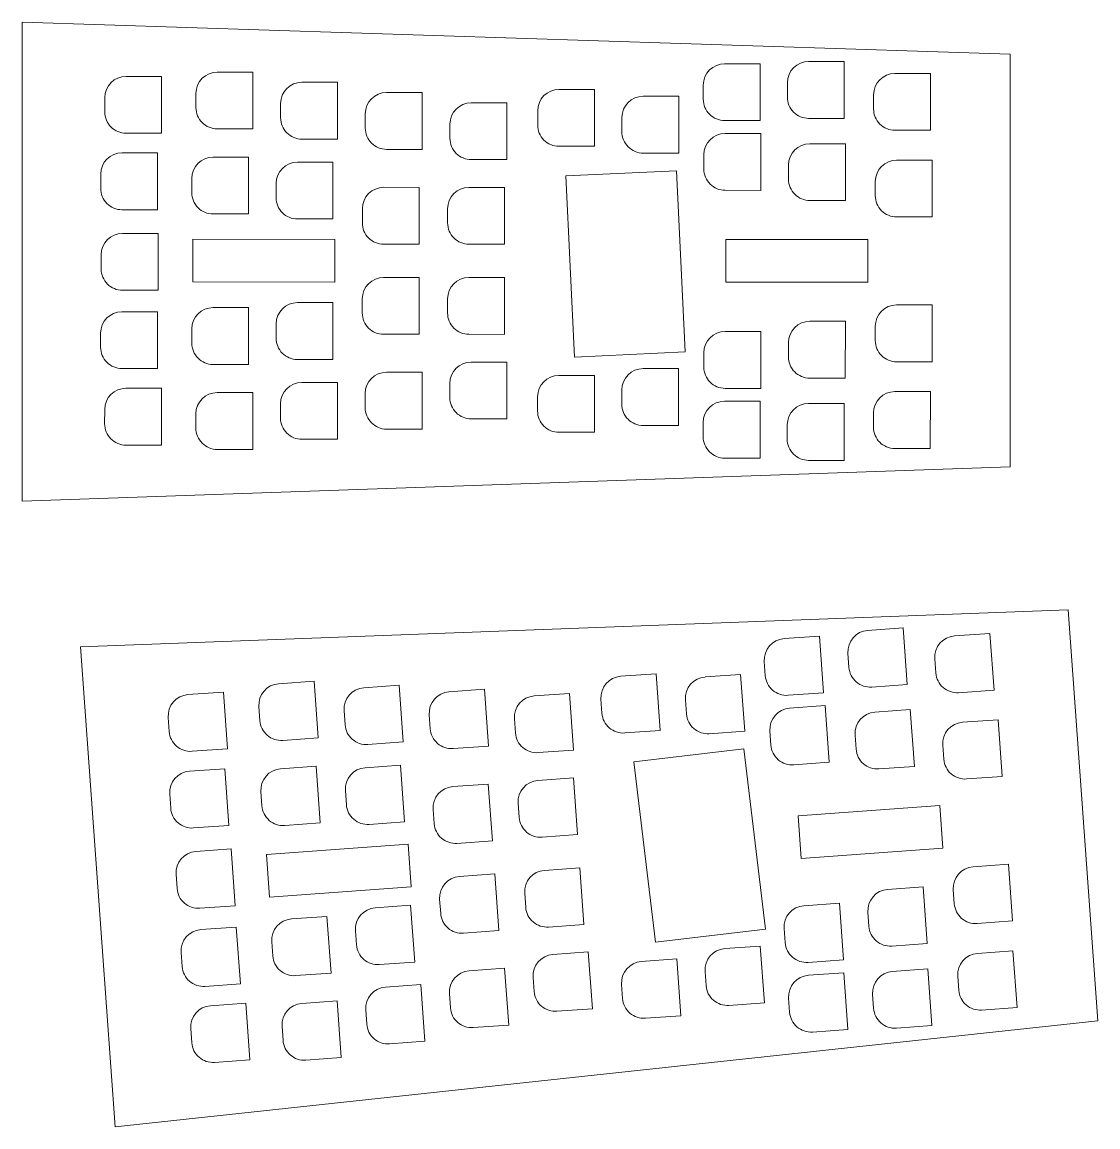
# Model space of a CAD drawing. Header units: millimetres. Extents: x -516 to 436, y -130 to 992.
# Drawn here: x -515.7 to -440, y 344.4 to 422.2 of the extents above; entities that cross this region are included whole.
import ezdxf

# ---------------------------------------------------------------- set-up
doc = ezdxf.new("R2010")
doc.units = ezdxf.units.MM

msp = doc.modelspace()

# ---------------------------------------------------------------- linework, layer by layer
at = {"color": 7, "linetype": 'Continuous', "lineweight": 15}
for p, q in [((-515.682, 388.477), (-515.672, 422.17)), ((-515.672, 422.17), (-446.156, 419.91)), ((-446.156, 419.91), (-446.165, 390.884)), ((-466.247, 419.243), (-463.747, 419.242)), ((-463.747, 419.242), (-463.748, 415.242)), ((-460.335, 419.396), (-457.835, 419.395)), ((-457.835, 419.395), (-457.836, 415.395)), ((-508.364, 418.354), (-505.864, 418.353)), ((-505.864, 418.353), (-505.866, 414.353)), ((-501.946, 418.656), (-499.446, 418.655)), ((-499.446, 418.655), (-499.447, 414.655)), ((-454.265, 418.559), (-451.765, 418.558)), ((-451.765, 418.558), (-451.766, 414.558)), ((-495.989, 417.935), (-493.489, 417.935)), ((-493.489, 417.935), (-493.49, 413.935)), ((-477.903, 417.434), (-475.403, 417.433)), ((-475.403, 417.433), (-475.404, 413.433)), ((-467.747, 416.743), (-467.747, 417.743)), ((-461.835, 416.896), (-461.835, 417.896)), ((-509.865, 415.854), (-509.865, 416.854)), ((-503.447, 416.156), (-503.446, 417.156)), ((-490.033, 417.215), (-487.533, 417.215)), ((-487.533, 417.215), (-487.534, 413.215)), ((-471.976, 416.951), (-469.476, 416.951)), ((-469.476, 416.951), (-469.477, 412.951)), ((-455.766, 416.06), (-455.765, 417.06)), ((-497.49, 415.436), (-497.49, 416.436)), ((-484.076, 416.495), (-481.576, 416.494)), ((-481.576, 416.494), (-481.577, 412.494)), ((-479.403, 414.934), (-479.403, 415.934)), ((-491.533, 414.716), (-491.533, 415.716)), ((-473.477, 414.452), (-473.476, 415.452)), ((-463.748, 415.242), (-466.248, 415.243)), ((-457.836, 415.395), (-460.336, 415.396)), ((-505.866, 414.353), (-508.366, 414.354)), ((-499.447, 414.655), (-501.947, 414.656)), ((-485.577, 413.996), (-485.576, 414.996)), ((-466.206, 414.335), (-463.706, 414.334)), ((-463.706, 414.334), (-463.707, 410.334)), ((-451.766, 414.558), (-454.266, 414.559)), ((-493.49, 413.935), (-495.99, 413.935)), ((-460.249, 413.614), (-457.749, 413.614)), ((-457.749, 413.614), (-457.751, 409.614)), ((-508.651, 412.968), (-506.151, 412.967)), ((-506.151, 412.967), (-506.152, 408.967)), ((-487.534, 413.215), (-490.034, 413.215)), ((-475.404, 413.433), (-477.904, 413.434)), ((-469.477, 412.951), (-471.977, 412.951)), ((-467.707, 411.835), (-467.707, 412.835)), ((-502.239, 412.674), (-499.739, 412.673)), ((-499.739, 412.673), (-499.74, 408.673)), ((-496.306, 412.321), (-493.806, 412.321)), ((-493.806, 412.321), (-493.807, 408.321)), ((-481.577, 412.494), (-484.077, 412.495)), ((-461.75, 411.115), (-461.75, 412.115)), ((-454.142, 412.462), (-451.642, 412.461)), ((-451.642, 412.461), (-451.643, 408.461)), ((-510.152, 410.468), (-510.152, 411.468)), ((-503.74, 410.175), (-503.739, 411.175)), ((-477.412, 411.352), (-469.633, 411.717)), ((-476.814, 398.598), (-477.412, 411.352)), ((-469.633, 411.717), (-469.035, 398.962)), ((-497.806, 409.822), (-497.806, 410.822)), ((-490.24, 410.546), (-487.74, 410.545)), ((-487.74, 410.545), (-487.741, 406.545)), ((-484.24, 410.544), (-481.74, 410.543)), ((-481.74, 410.543), (-481.741, 406.543)), ((-455.643, 409.962), (-455.643, 410.962)), ((-463.707, 410.334), (-466.207, 410.335)), ((-457.751, 409.614), (-460.251, 409.614)), ((-506.152, 408.967), (-508.652, 408.968)), ((-491.74, 408.046), (-491.74, 409.046)), ((-485.74, 408.045), (-485.74, 409.045)), ((-499.74, 408.673), (-502.24, 408.674)), ((-493.807, 408.321), (-496.307, 408.321)), ((-451.643, 408.461), (-454.143, 408.462)), ((-508.615, 407.304), (-506.115, 407.303)), ((-506.115, 407.303), (-506.116, 403.303)), ((-503.677, 403.888), (-503.677, 406.888)), ((-503.677, 406.888), (-493.677, 406.885)), ((-493.677, 406.885), (-493.677, 403.885)), ((-487.741, 406.545), (-490.241, 406.546)), ((-481.741, 406.543), (-484.241, 406.544)), ((-466.161, 403.877), (-466.16, 406.877)), ((-466.16, 406.877), (-456.16, 406.874)), ((-456.16, 406.874), (-456.161, 403.874)), ((-510.116, 404.804), (-510.115, 405.804)), ((-490.241, 404.207), (-487.741, 404.206)), ((-487.741, 404.206), (-487.743, 400.206)), ((-484.241, 404.205), (-481.741, 404.204)), ((-481.741, 404.204), (-481.743, 400.204)), ((-493.677, 403.885), (-503.677, 403.888)), ((-456.161, 403.874), (-466.161, 403.877)), ((-506.116, 403.303), (-508.616, 403.304)), ((-491.742, 401.707), (-491.742, 402.707)), ((-485.742, 401.705), (-485.742, 402.705)), ((-502.242, 402.085), (-499.742, 402.085)), ((-499.742, 402.085), (-499.743, 398.085)), ((-496.309, 402.435), (-493.809, 402.434)), ((-493.809, 402.434), (-493.81, 398.434)), ((-454.145, 402.269), (-451.645, 402.269)), ((-451.645, 402.269), (-451.646, 398.269)), ((-508.654, 401.796), (-506.154, 401.795)), ((-506.154, 401.795), (-506.156, 397.795)), ((-460.253, 401.12), (-457.753, 401.12)), ((-457.753, 401.12), (-457.754, 397.12)), ((-510.155, 399.296), (-510.155, 400.296)), ((-503.743, 399.586), (-503.743, 400.586)), ((-497.809, 399.935), (-497.809, 400.935)), ((-466.21, 400.404), (-463.71, 400.403)), ((-463.71, 400.403), (-463.711, 396.403)), ((-455.646, 399.77), (-455.646, 400.77)), ((-487.743, 400.206), (-490.243, 400.207)), ((-481.743, 400.204), (-484.243, 400.205)), ((-461.754, 398.621), (-461.754, 399.621)), ((-469.035, 398.962), (-476.814, 398.598)), ((-467.711, 397.904), (-467.711, 398.904)), ((-499.743, 398.085), (-502.243, 398.085)), ((-493.81, 398.434), (-496.31, 398.435)), ((-484.081, 398.254), (-481.581, 398.253)), ((-481.581, 398.253), (-481.582, 394.253)), ((-451.646, 398.269), (-454.146, 398.269)), ((-506.156, 397.795), (-508.656, 397.796)), ((-490.038, 397.537), (-487.538, 397.536)), ((-487.538, 397.536), (-487.54, 393.536)), ((-477.908, 397.312), (-475.408, 397.311)), ((-475.408, 397.311), (-475.41, 393.311)), ((-471.982, 397.79), (-469.482, 397.79)), ((-469.482, 397.79), (-469.483, 393.79)), ((-508.371, 396.41), (-505.871, 396.409)), ((-505.871, 396.409), (-505.872, 392.409)), ((-495.995, 396.82), (-493.495, 396.82)), ((-493.495, 396.82), (-493.497, 392.82)), ((-485.582, 395.754), (-485.582, 396.754)), ((-463.711, 396.403), (-466.211, 396.404)), ((-457.754, 397.12), (-460.254, 397.12)), ((-501.952, 396.104), (-499.452, 396.103)), ((-499.452, 396.103), (-499.454, 392.103)), ((-491.539, 395.037), (-491.539, 396.037)), ((-479.409, 394.812), (-479.409, 395.812)), ((-473.482, 395.291), (-473.482, 396.291)), ((-454.271, 396.172), (-451.771, 396.171)), ((-451.771, 396.171), (-451.773, 392.171)), ((-509.872, 393.91), (-509.871, 394.91)), ((-497.496, 394.321), (-497.496, 395.321)), ((-466.254, 395.496), (-463.754, 395.495)), ((-463.754, 395.495), (-463.755, 391.495)), ((-460.342, 395.339), (-457.842, 395.338)), ((-457.842, 395.338), (-457.843, 391.338)), ((-503.453, 393.604), (-503.453, 394.604)), ((-481.582, 394.253), (-484.082, 394.254)), ((-455.772, 393.672), (-455.772, 394.672)), ((-487.54, 393.536), (-490.04, 393.537)), ((-475.41, 393.311), (-477.91, 393.312)), ((-469.483, 393.79), (-471.983, 393.79)), ((-467.754, 392.996), (-467.754, 393.996)), ((-461.843, 392.84), (-461.842, 393.84)), ((-493.497, 392.82), (-495.997, 392.82)), ((-505.872, 392.409), (-508.372, 392.41)), ((-499.454, 392.103), (-501.954, 392.104)), ((-451.773, 392.171), (-454.273, 392.172)), ((-463.755, 391.495), (-466.255, 391.496)), ((-457.843, 391.338), (-460.343, 391.339)), ((-446.165, 390.884), (-515.682, 388.477)), ((-511.583, 378.231), (-442.073, 380.827)), ((-442.073, 380.827), (-439.981, 351.917)), ((-456.184, 379.379), (-453.69, 379.559)), ((-453.69, 379.559), (-453.401, 375.57)), ((-462.069, 378.798), (-459.575, 378.979)), ((-459.575, 378.979), (-459.287, 374.989)), ((-450.069, 378.985), (-447.576, 379.165)), ((-447.576, 379.165), (-447.287, 375.176)), ((-509.139, 344.447), (-511.583, 378.231)), ((-457.499, 376.777), (-457.571, 377.775)), ((-463.385, 376.196), (-463.457, 377.194)), ((-451.385, 376.383), (-451.457, 377.38)), ((-473.563, 376.149), (-471.07, 376.33)), ((-471.07, 376.33), (-470.781, 372.34)), ((-467.617, 376.098), (-465.124, 376.278)), ((-465.124, 376.278), (-464.835, 372.288)), ((-497.632, 375.626), (-495.138, 375.806)), ((-495.138, 375.806), (-494.85, 371.817)), ((-491.639, 375.339), (-489.145, 375.519)), ((-489.145, 375.519), (-488.856, 371.53)), ((-453.401, 375.57), (-455.895, 375.389)), ((-504.012, 374.859), (-501.518, 375.04)), ((-501.518, 375.04), (-501.229, 371.05)), ((-485.645, 375.052), (-483.152, 375.233)), ((-483.152, 375.233), (-482.863, 371.243)), ((-479.652, 374.766), (-477.159, 374.946)), ((-477.159, 374.946), (-476.87, 370.957)), ((-459.287, 374.989), (-461.78, 374.809)), ((-447.287, 375.176), (-449.78, 374.995)), ((-498.947, 373.024), (-499.02, 374.021)), ((-474.879, 373.547), (-474.951, 374.545)), ((-468.933, 373.496), (-469.005, 374.493)), ((-461.673, 373.906), (-459.179, 374.086)), ((-459.179, 374.086), (-458.891, 370.097)), ((-505.327, 372.258), (-505.399, 373.255)), ((-492.954, 372.737), (-493.026, 373.735)), ((-486.961, 372.451), (-487.033, 373.448)), ((-480.968, 372.164), (-481.04, 373.161)), ((-455.68, 373.619), (-453.186, 373.8)), ((-453.186, 373.8), (-452.898, 369.81)), ((-449.505, 372.912), (-447.011, 373.093)), ((-447.011, 373.093), (-446.723, 369.103)), ((-470.781, 372.34), (-473.274, 372.16)), ((-462.988, 371.304), (-463.061, 372.301)), ((-494.85, 371.817), (-497.343, 371.636)), ((-488.856, 371.53), (-491.35, 371.35)), ((-464.835, 372.288), (-467.328, 372.108)), ((-456.995, 371.017), (-457.068, 372.015)), ((-501.229, 371.05), (-503.723, 370.87)), ((-482.863, 371.243), (-485.357, 371.063)), ((-476.87, 370.957), (-479.364, 370.776)), ((-472.633, 370.119), (-464.901, 371.046)), ((-464.901, 371.046), (-463.381, 358.369)), ((-450.821, 370.311), (-450.893, 371.308)), ((-471.113, 357.442), (-472.633, 370.119)), ((-458.891, 370.097), (-461.384, 369.916)), ((-503.907, 369.467), (-501.414, 369.647)), ((-501.414, 369.647), (-501.125, 365.658)), ((-497.491, 369.639), (-494.997, 369.819)), ((-494.997, 369.819), (-494.709, 365.83)), ((-491.547, 369.717), (-489.054, 369.897)), ((-489.054, 369.897), (-488.765, 365.908)), ((-452.898, 369.81), (-455.391, 369.63)), ((-485.369, 368.386), (-482.875, 368.566)), ((-482.875, 368.566), (-482.586, 364.576)), ((-479.384, 368.819), (-476.891, 368.999)), ((-476.891, 368.999), (-476.602, 365.009)), ((-446.723, 369.103), (-449.216, 368.923)), ((-505.223, 366.865), (-505.295, 367.862)), ((-498.806, 367.037), (-498.879, 368.034)), ((-492.863, 367.115), (-492.935, 368.112)), ((-480.7, 366.217), (-480.772, 367.214)), ((-461.076, 366.327), (-451.102, 367.052)), ((-451.102, 367.052), (-450.885, 364.06)), ((-486.684, 365.784), (-486.756, 366.781)), ((-460.858, 363.335), (-461.076, 366.327)), ((-501.125, 365.658), (-503.619, 365.477)), ((-494.709, 365.83), (-497.202, 365.649)), ((-488.765, 365.908), (-491.259, 365.727)), ((-482.586, 364.576), (-485.08, 364.396)), ((-476.602, 365.009), (-479.096, 364.829)), ((-503.461, 363.82), (-500.967, 364.001)), ((-500.967, 364.001), (-500.679, 360.011)), ((-498.494, 363.607), (-488.52, 364.332)), ((-488.52, 364.332), (-488.302, 361.34)), ((-450.885, 364.06), (-460.858, 363.335)), ((-498.276, 360.615), (-498.494, 363.607)), ((-504.776, 361.219), (-504.849, 362.216)), ((-484.911, 362.063), (-482.418, 362.243)), ((-482.418, 362.243), (-482.129, 358.254)), ((-478.927, 362.496), (-476.433, 362.676)), ((-476.433, 362.676), (-476.145, 358.687)), ((-448.769, 362.746), (-446.276, 362.927)), ((-446.276, 362.927), (-445.987, 358.937)), ((-488.302, 361.34), (-498.276, 360.615)), ((-480.242, 359.894), (-480.315, 360.891)), ((-454.778, 361.158), (-452.284, 361.338)), ((-452.284, 361.338), (-451.996, 357.349)), ((-450.085, 360.145), (-450.157, 361.142)), ((-500.679, 360.011), (-503.172, 359.831)), ((-490.834, 359.856), (-488.34, 360.036)), ((-488.34, 360.036), (-488.052, 356.047)), ((-486.227, 359.461), (-486.299, 360.458)), ((-460.667, 360.011), (-458.174, 360.192)), ((-458.174, 360.192), (-457.885, 356.202)), ((-496.726, 359.077), (-494.233, 359.258)), ((-494.233, 359.258), (-493.944, 355.268)), ((-456.094, 358.556), (-456.166, 359.553)), ((-503.101, 358.324), (-500.607, 358.504)), ((-500.607, 358.504), (-500.319, 354.515)), ((-476.145, 358.687), (-478.638, 358.506)), ((-463.381, 358.369), (-471.113, 357.442)), ((-461.983, 357.41), (-462.055, 358.407)), ((-445.987, 358.937), (-448.481, 358.757)), ((-492.149, 357.254), (-492.222, 358.252)), ((-482.129, 358.254), (-484.622, 358.073)), ((-498.042, 356.476), (-498.114, 357.473)), ((-478.336, 356.572), (-475.842, 356.752)), ((-475.842, 356.752), (-475.554, 352.763)), ((-466.234, 356.987), (-463.741, 357.167)), ((-463.741, 357.167), (-463.452, 353.177)), ((-451.996, 357.349), (-454.489, 357.168)), ((-448.453, 356.656), (-445.96, 356.836)), ((-445.96, 356.836), (-445.671, 352.847)), ((-504.417, 355.722), (-504.489, 356.719)), ((-488.052, 356.047), (-490.545, 355.866)), ((-472.111, 356.08), (-469.617, 356.26)), ((-469.617, 356.26), (-469.329, 352.27)), ((-457.885, 356.202), (-460.379, 356.022)), ((-493.944, 355.268), (-496.438, 355.088)), ((-484.225, 355.425), (-481.732, 355.606)), ((-481.732, 355.606), (-481.443, 351.616)), ((-467.55, 354.385), (-467.622, 355.382)), ((-460.355, 355.113), (-457.862, 355.293)), ((-457.862, 355.293), (-457.573, 351.304)), ((-454.447, 355.385), (-451.954, 355.566)), ((-451.954, 355.566), (-451.665, 351.576)), ((-500.319, 354.515), (-502.812, 354.334)), ((-490.115, 354.279), (-487.621, 354.459)), ((-487.621, 354.459), (-487.333, 350.47)), ((-479.651, 353.97), (-479.724, 354.968)), ((-473.427, 353.478), (-473.499, 354.475)), ((-449.769, 354.054), (-449.841, 355.052)), ((-485.541, 352.824), (-485.613, 353.821)), ((-455.763, 352.784), (-455.835, 353.781)), ((-502.428, 352.972), (-499.934, 353.153)), ((-499.934, 353.153), (-499.646, 349.163)), ((-496.004, 353.132), (-493.511, 353.313)), ((-493.511, 353.313), (-493.222, 349.323)), ((-463.452, 353.177), (-465.946, 352.997)), ((-461.671, 352.511), (-461.743, 353.509)), ((-491.43, 351.677), (-491.503, 352.675)), ((-475.554, 352.763), (-478.047, 352.582)), ((-469.329, 352.27), (-471.822, 352.09)), ((-445.671, 352.847), (-448.165, 352.666)), ((-439.981, 351.917), (-509.139, 344.447)), ((-503.744, 350.371), (-503.816, 351.368)), ((-497.32, 350.531), (-497.392, 351.528)), ((-481.443, 351.616), (-483.937, 351.436)), ((-451.665, 351.576), (-454.159, 351.396)), ((-457.573, 351.304), (-460.066, 351.123)), ((-487.333, 350.47), (-489.826, 350.289)), ((-499.646, 349.163), (-502.139, 348.983)), ((-493.222, 349.323), (-495.715, 349.143))]:
    msp.add_line(p, q, dxfattribs=at)
for centre, start, end in [((-466.247, 417.743), 89.98313, 179.98313), ((-460.335, 417.896), 89.98313, 179.98313), ((-508.365, 416.854), 89.98313, 179.98313), ((-501.946, 417.156), 89.98313, 179.98313), ((-454.265, 417.059), 89.98313, 179.98313), ((-495.99, 416.435), 89.98313, 179.98313), ((-477.903, 415.934), 89.98313, 179.98313), ((-490.033, 415.715), 89.98313, 179.98313), ((-471.976, 415.451), 89.98313, 179.98313), ((-466.247, 416.743), 179.98313, 269.98313), ((-460.335, 416.896), 179.98313, 269.98313), ((-508.365, 415.854), 179.98313, 269.98313), ((-501.947, 416.156), 179.98313, 269.98313), ((-484.076, 414.995), 89.98313, 179.98313), ((-454.266, 416.059), 179.98313, 269.98313), ((-495.99, 415.435), 179.98313, 269.98313), ((-490.033, 414.715), 179.98313, 269.98313), ((-477.903, 414.934), 179.98313, 269.98313), ((-471.977, 414.451), 179.98313, 269.98313), ((-466.207, 412.835), 89.98313, 179.98313), ((-484.077, 413.995), 179.98313, 269.98313), ((-460.25, 412.114), 89.98313, 179.98313), ((-508.652, 411.468), 89.98313, 179.98313), ((-502.239, 411.174), 89.98313, 179.98313), ((-496.306, 410.821), 89.98313, 179.98313), ((-454.143, 410.962), 89.98313, 179.98313), ((-466.207, 411.835), 179.98313, 269.98313), ((-508.652, 410.468), 179.98313, 269.98313), ((-490.24, 409.046), 89.98313, 179.98313), ((-484.24, 409.044), 89.98313, 179.98313), ((-460.25, 411.114), 179.98313, 269.98313), ((-502.24, 410.174), 179.98313, 269.98313), ((-496.306, 409.821), 179.98313, 269.98313), ((-454.143, 409.962), 179.98313, 269.98313), ((-490.24, 408.046), 179.98313, 269.98313), ((-484.24, 408.044), 179.98313, 269.98313), ((-508.615, 405.804), 89.98313, 179.98313), ((-508.616, 404.804), 179.98313, 269.98313), ((-490.242, 402.707), 89.98313, 179.98313), ((-484.242, 402.705), 89.98313, 179.98313), ((-502.243, 400.585), 89.98313, 179.98313), ((-496.309, 400.935), 89.98313, 179.98313), ((-454.146, 400.769), 89.98313, 179.98313), ((-508.655, 400.296), 89.98313, 179.98313), ((-490.242, 401.707), 179.98313, 269.98313), ((-484.242, 401.705), 179.98313, 269.98313), ((-460.254, 399.62), 89.98313, 179.98313), ((-466.211, 398.904), 89.98313, 179.98313), ((-502.243, 399.585), 179.98313, 269.98313), ((-496.309, 399.935), 179.98313, 269.98313), ((-454.146, 399.769), 179.98313, 269.98313), ((-508.655, 399.296), 179.98313, 269.98313), ((-484.082, 396.754), 89.98313, 179.98313), ((-460.254, 398.62), 179.98313, 269.98313), ((-490.039, 396.037), 89.98313, 179.98313), ((-477.909, 395.812), 89.98313, 179.98313), ((-471.982, 396.29), 89.98313, 179.98313), ((-466.211, 397.904), 179.98313, 269.98313), ((-508.371, 394.91), 89.98313, 179.98313), ((-495.996, 395.32), 89.98313, 179.98313), ((-501.953, 394.604), 89.98313, 179.98313), ((-484.082, 395.754), 179.98313, 269.98313), ((-454.272, 394.672), 89.98313, 179.98313), ((-490.039, 395.037), 179.98313, 269.98313), ((-471.982, 395.29), 179.98313, 269.98313), ((-466.254, 393.996), 89.98313, 179.98313), ((-460.342, 393.839), 89.98313, 179.98313), ((-495.996, 394.32), 179.98313, 269.98313), ((-477.909, 394.812), 179.98313, 269.98313), ((-508.372, 393.91), 179.98313, 269.98313), ((-501.953, 393.604), 179.98313, 269.98313), ((-454.272, 393.672), 179.98313, 269.98313), ((-466.254, 392.996), 179.98313, 269.98313), ((-460.343, 392.839), 179.98313, 269.98313), ((-456.075, 377.883), 94.13868, 184.13868), ((-461.961, 377.302), 94.13868, 184.13868), ((-449.961, 377.489), 94.13868, 184.13868), ((-461.888, 376.305), 184.13868, 274.13868), ((-456.003, 376.886), 184.13868, 274.13868), ((-449.889, 376.491), 184.13868, 274.13868), ((-497.523, 374.13), 94.13868, 184.13868), ((-473.455, 374.653), 94.13868, 184.13868), ((-467.509, 374.601), 94.13868, 184.13868), ((-503.903, 373.363), 94.13868, 184.13868), ((-491.53, 373.843), 94.13868, 184.13868), ((-485.537, 373.556), 94.13868, 184.13868), ((-479.544, 373.27), 94.13868, 184.13868), ((-461.565, 372.41), 94.13868, 184.13868), ((-473.383, 373.656), 184.13868, 274.13868), ((-467.437, 373.604), 184.13868, 274.13868), ((-455.571, 372.123), 94.13868, 184.13868), ((-497.451, 373.132), 184.13868, 274.13868), ((-491.458, 372.846), 184.13868, 274.13868), ((-485.465, 372.559), 184.13868, 274.13868), ((-449.397, 371.416), 94.13868, 184.13868), ((-503.831, 372.366), 184.13868, 274.13868), ((-479.472, 372.272), 184.13868, 274.13868), ((-461.492, 371.412), 184.13868, 274.13868), ((-455.499, 371.126), 184.13868, 274.13868), ((-449.324, 370.419), 184.13868, 274.13868), ((-503.799, 367.971), 94.13868, 184.13868), ((-497.382, 368.143), 94.13868, 184.13868), ((-491.439, 368.221), 94.13868, 184.13868), ((-479.276, 367.322), 94.13868, 184.13868), ((-485.26, 366.889), 94.13868, 184.13868), ((-503.727, 366.973), 184.13868, 274.13868), ((-497.31, 367.145), 184.13868, 274.13868), ((-491.367, 367.223), 184.13868, 274.13868), ((-479.204, 366.325), 184.13868, 274.13868), ((-485.188, 365.892), 184.13868, 274.13868), ((-503.353, 362.324), 94.13868, 184.13868), ((-478.819, 361), 94.13868, 184.13868), ((-448.661, 361.25), 94.13868, 184.13868), ((-484.803, 360.567), 94.13868, 184.13868), ((-503.28, 361.327), 184.13868, 274.13868), ((-454.67, 359.662), 94.13868, 184.13868), ((-478.746, 360.002), 184.13868, 274.13868), ((-460.559, 358.515), 94.13868, 184.13868), ((-448.589, 360.253), 184.13868, 274.13868), ((-490.726, 358.36), 94.13868, 184.13868), ((-484.731, 359.569), 184.13868, 274.13868), ((-502.993, 356.828), 94.13868, 184.13868), ((-496.618, 357.581), 94.13868, 184.13868), ((-454.598, 358.664), 184.13868, 274.13868), ((-490.653, 357.362), 184.13868, 274.13868), ((-466.126, 355.491), 94.13868, 184.13868), ((-460.487, 357.518), 184.13868, 274.13868), ((-496.546, 356.584), 184.13868, 274.13868), ((-478.228, 355.076), 94.13868, 184.13868), ((-472.003, 354.583), 94.13868, 184.13868), ((-448.345, 355.16), 94.13868, 184.13868), ((-502.921, 355.83), 184.13868, 274.13868), ((-484.117, 353.929), 94.13868, 184.13868), ((-454.339, 353.889), 94.13868, 184.13868), ((-460.247, 353.617), 94.13868, 184.13868), ((-490.006, 352.783), 94.13868, 184.13868), ((-478.155, 354.078), 184.13868, 274.13868), ((-466.054, 354.493), 184.13868, 274.13868), ((-448.273, 354.162), 184.13868, 274.13868), ((-502.32, 351.476), 94.13868, 184.13868), ((-495.896, 351.636), 94.13868, 184.13868), ((-471.93, 353.586), 184.13868, 274.13868), ((-484.045, 352.932), 184.13868, 274.13868), ((-460.175, 352.619), 184.13868, 274.13868), ((-454.267, 352.892), 184.13868, 274.13868), ((-489.934, 351.785), 184.13868, 274.13868), ((-495.824, 350.639), 184.13868, 274.13868), ((-502.247, 350.479), 184.13868, 274.13868)]:
    msp.add_arc(centre, 1.5, start, end, dxfattribs=at)

doc.saveas('drawing.dxf')
